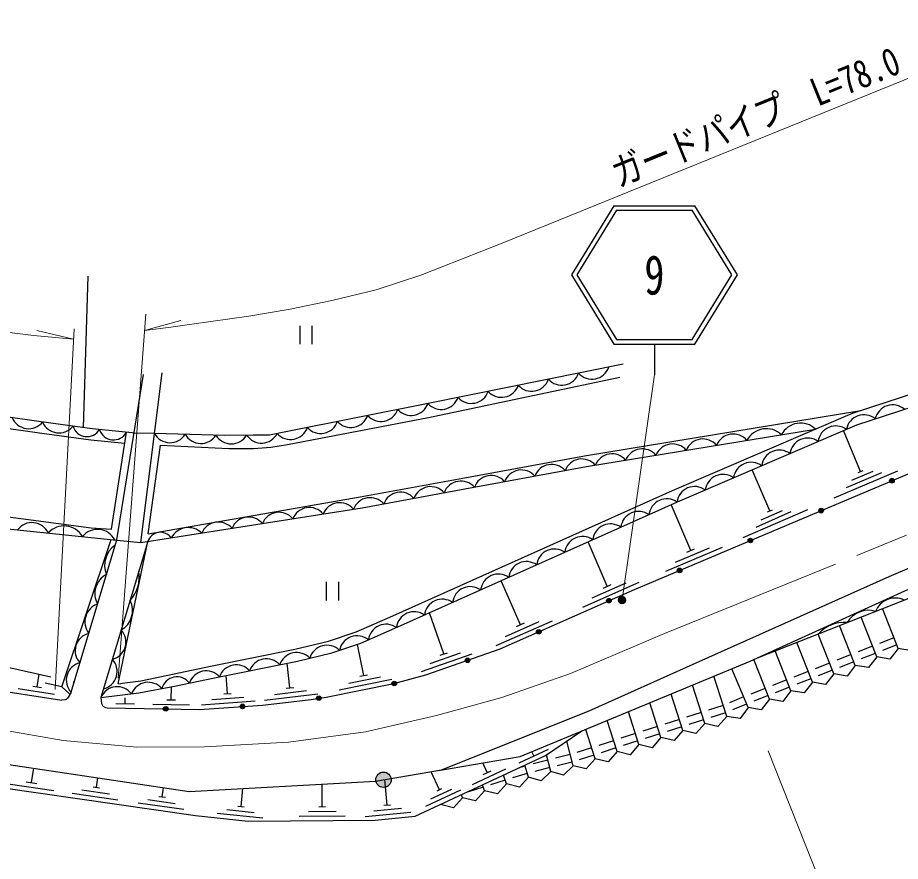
# Model space of a CAD drawing. Units: millimetres, scale not verified. Extents: x 40000 to 680000, y 20000 to 380000.
# Drawn here: x 106362 to 163810, y 255206 to 310095 of the extents above; entities that cross this region are included whole.
import ezdxf
from ezdxf.enums import TextEntityAlignment as Align

# ---------------------------------------------------------------- set-up
doc = ezdxf.new("R2010")
doc.units = ezdxf.units.MM
doc.header["$LTSCALE"] = 1000
doc.linetypes.add('CHAIN', pattern=[18.5, 12, -1.5, 3.5, -1.5])
doc.linetypes.add('DASHED', pattern=[7.5, 6, -1.5])
for name, color, linetype, lineweight in [('M-BGD', 7, 'Continuous', 25), ('M-BMK', 2, 'CHAIN', 13), ('M-STR-HTXT', 7, 'Continuous', 13), ('M-STR-STRC', 7, 'Continuous', 25)]:
    doc.layers.add(name, color=color, linetype=linetype, lineweight=lineweight)
doc.styles.add('ＭＳ ゴシック', font='')
doc.styles.get('ＭＳ ゴシック').set_extended_font_data('MS Gothic')

msp = doc.modelspace()

# ---------------------------------------------------------------- hatches: boundary and pattern name
at = {"layer": 'M-BGD'}
for points in [[(163400, 280025, -0.41421), (163320, 279829, -0.41421), (163123, 279908, -1)], [(158793, 278082, -0.41421), (158713, 277885, -0.41421), (158517, 277965, -1)], [(154186, 276138, -0.41421), (154106, 275942, -0.41421), (153910, 276022, -1)], [(149579, 274195, -0.41421), (149499, 273998, -0.41421), (149303, 274078, -1)], [(144983, 272227, -0.41421), (144907, 272029, -0.41421), (144709, 272105, -1)], [(140412, 270201, -0.41421), (140335, 270003, -0.41421), (140137, 270079, -1)], [(135778, 268333, -1), (135495, 268234, -0.41421), (135587, 268425, -0.41421)], [(131017, 266816, -1), (130727, 266738, -0.41421), (130833, 266922, -0.41421)], [(121145, 265295, -1), (120846, 265274, -1)], [(126113, 265846, -1), (125816, 265800, -0.41421), (125942, 265971, -0.41421)], [(116152, 265123, -1), (115852, 265128, -0.41421), (116005, 265276, -0.41421)], [(129671, 260517, -1), (130671, 260517, -1)]]:
    msp.add_hatch(color=256, dxfattribs=at).paths.add_polyline_path(points)
at = {"layer": 'M-STR-HTXT'}
msp.add_hatch(color=256, dxfattribs=at).paths.add_polyline_path([(145918, 272334, -1), (145479, 272095, -0.41421), (145579, 272434, -0.41421)])

# ---------------------------------------------------------------- linework, layer by layer
at = {"layer": 'M-BGD'}
for p, q in [((110930, 293287), (110631, 283431)), ((124717, 290046), (124717, 288846)), ((125517, 290046), (125517, 288846)), ((114387, 275941), (115758, 286991)), ((161226, 280567), (160117, 283232)), ((112473, 276826), (113437, 283117)), ((114865, 276523), (115656, 282273)), ((155325, 278007), (154162, 280677)), ((159501, 278865), (163650, 280609)), ((160307, 279529), (162611, 280498)), ((160651, 280000), (162034, 280581)), ((161065, 280499), (161388, 280635)), ((150165, 275419), (148902, 278412)), ((153581, 276265), (157789, 278098)), ((155165, 277937), (155486, 278076)), ((154419, 276957), (156711, 277956)), ((154758, 277432), (156133, 278031)), ((112895, 266752), (114827, 276010)), ((144739, 273103), (143485, 275989)), ((148556, 274089), (152241, 275643)), ((149176, 274676), (151387, 275609)), ((149907, 275310), (150423, 275528)), ((139093, 270601), (137840, 273464)), ((126451, 273382), (126451, 272182)), ((127251, 273382), (127251, 272182)), ((143153, 271744), (146810, 273364)), ((143763, 272342), (145957, 273315)), ((144483, 272989), (144995, 273216)), ((134097, 268698), (133166, 271374)), ((163667, 269055), (162647, 271645)), ((137508, 269242), (141165, 270863)), ((138118, 269841), (140312, 270813)), ((138837, 270488), (139349, 270715)), ((162272, 268505), (161252, 271095)), ((160876, 267956), (159856, 270545)), ((158085, 266856), (157065, 269446)), ((159481, 267406), (158461, 269996)), ((163393, 269753), (162462, 269386)), ((128883, 267298), (128480, 269323)), ((156689, 266306), (155669, 268896)), ((161997, 269203), (161067, 268837)), ((163576, 269288), (162645, 268921)), ((163667, 269055), (163135, 268362)), ((164530, 268911), (163667, 269055)), ((132643, 267554), (135947, 268709)), ((133205, 268068), (135187, 268762)), ((133866, 268617), (134328, 268779)), ((155294, 265757), (154278, 268334)), ((160601, 268653), (159671, 268287)), ((162180, 268738), (161250, 268371)), ((162272, 268505), (161739, 267812)), ((163135, 268362), (162272, 268505)), ((124087, 266491), (123900, 268091)), ((153898, 265207), (152852, 267733)), ((159206, 268104), (158275, 267737)), ((160785, 268188), (159854, 267822)), ((160876, 267956), (160343, 267262)), ((161739, 267812), (160876, 267956)), ((107630, 266557), (107756, 267381)), ((120024, 266118), (119941, 267302)), ((127911, 266800), (129971, 267208)), ((128643, 267251), (129123, 267346)), ((152512, 264633), (151674, 267245)), ((157810, 267554), (156880, 267188)), ((159389, 267639), (158459, 267272)), ((159481, 267406), (158948, 266712)), ((160343, 267262), (159481, 267406)), ((107353, 266599), (107906, 266514)), ((109240, 266561), (108163, 266793)), ((116359, 265720), (116374, 266562)), ((127283, 266370), (130716, 267050)), ((151084, 264175), (150284, 266669)), ((156414, 267004), (155484, 266638)), ((157993, 267089), (157063, 266722)), ((158085, 266856), (157552, 266163)), ((158948, 266712), (158085, 266856)), ((106398, 266442), (108770, 266078)), ((119779, 266101), (120268, 266135)), ((122418, 265691), (125895, 266098)), ((123079, 266071), (125164, 266315)), ((123843, 266462), (124330, 266519)), ((149656, 263716), (148893, 266093)), ((155019, 266455), (154088, 266088)), ((155202, 265989), (154272, 265623)), ((156598, 266539), (155667, 266173)), ((156689, 266306), (156156, 265613)), ((157552, 266163), (156689, 266306)), ((112757, 265482), (113957, 265461)), ((113357, 265472), (113364, 265838)), ((115154, 265440), (117554, 265399)), ((116079, 265724), (116639, 265715)), ((118320, 265397), (121811, 265642)), ((118997, 265746), (121092, 265892)), ((148227, 263258), (147503, 265517)), ((153611, 265900), (152687, 265517)), ((153802, 265438), (152878, 265055)), ((155294, 265757), (154761, 265063)), ((156156, 265613), (155294, 265757)), ((146799, 262800), (146112, 264941)), ((150855, 264889), (149903, 264583)), ((152283, 265347), (151331, 265042)), ((152436, 264871), (151484, 264565)), ((153898, 265207), (153377, 264504)), ((154761, 265063), (153898, 265207)), ((145371, 262342), (144722, 264365)), ((149427, 264431), (148474, 264125)), ((151008, 264413), (150055, 264107)), ((152512, 264633), (151936, 263975)), ((153377, 264504), (152512, 264633)), ((143942, 261884), (143331, 263789)), ((147998, 263972), (147046, 263667)), ((149579, 263954), (148627, 263649)), ((149656, 263716), (149079, 263059)), ((150507, 263517), (149656, 263716)), ((151084, 264175), (150507, 263517)), ((151936, 263975), (151084, 264175)), ((146570, 263514), (145618, 263209)), ((148151, 263496), (147199, 263191)), ((148227, 263258), (147651, 262601)), ((149079, 263059), (148227, 263258)), ((142514, 261425), (142110, 263028)), ((143713, 262598), (142761, 262292)), ((145142, 263056), (144189, 262750)), ((145294, 262580), (144342, 262274)), ((146723, 263038), (145770, 262733)), ((146799, 262800), (146222, 262142)), ((147651, 262601), (146799, 262800)), ((139002, 261622), (140905, 262509)), ((139953, 262066), (139827, 262337)), ((141060, 261058), (140787, 262137)), ((142331, 262153), (141361, 261908)), ((143866, 262122), (142914, 261816)), ((145371, 262342), (144794, 261684)), ((146222, 262142), (145371, 262342)), ((136920, 260983), (136629, 261607)), ((139381, 261407), (138982, 261282)), ((139605, 260691), (139365, 261460)), ((140876, 261785), (139907, 261541)), ((142453, 261668), (141483, 261423)), ((142514, 261425), (141897, 260805)), ((143366, 261226), (142514, 261425)), ((143942, 261884), (143366, 261226)), ((144794, 261684), (143942, 261884)), ((107270, 260327), (107405, 261258)), ((133813, 259865), (133267, 261037)), ((135959, 260204), (138135, 261218)), ((136666, 260864), (137174, 261101)), ((138174, 260243), (137993, 260821)), ((139531, 260930), (138576, 260631)), ((140999, 261301), (140029, 261056)), ((141060, 261058), (140443, 260438)), ((141897, 260805), (141060, 261058)), ((105743, 260244), (108712, 259815)), ((106924, 260377), (107617, 260277)), ((111483, 260021), (111572, 260636)), ((130413, 258871), (130257, 260531)), ((138099, 260482), (137145, 260183)), ((138174, 260243), (137593, 259589)), ((139024, 260038), (138174, 260243)), ((139605, 260691), (139024, 260038)), ((140443, 260438), (139605, 260691)), ((110549, 259853), (112331, 259596)), ((111275, 260051), (111691, 259991)), ((115769, 259402), (115855, 259997)), ((120900, 258779), (121021, 259944)), ((126183, 258765), (126171, 260233)), ((132934, 258793), (135200, 259850)), ((133260, 259277), (134620, 259910)), ((133655, 259791), (133972, 259939)), ((136668, 260033), (135713, 259735)), ((136742, 259795), (136161, 259141)), ((136742, 259795), (136621, 260181)), ((137593, 259589), (136742, 259795)), ((109913, 259642), (112882, 259213)), ((114836, 259234), (116617, 258977)), ((115561, 259432), (115977, 259372)), ((135311, 259347), (134730, 258693)), ((135311, 259347), (135250, 259542)), ((136161, 259141), (135311, 259347)), ((114199, 259023), (117168, 258594)), ((119974, 258573), (121764, 258387)), ((120691, 258800), (121109, 258757)), ((125973, 258763), (126393, 258767)), ((129545, 258488), (131337, 258656)), ((130204, 258851), (130622, 258890)), ((134730, 258693), (133879, 258899)), ((119346, 258336), (122330, 258027)), ((124688, 258153), (127688, 258177)), ((125286, 258458), (127086, 258472)), ((128976, 258133), (131962, 258414))]:
    msp.add_line(p, q, dxfattribs=at)
at = {"layer": 'M-BGD', "linetype": 'DASHED'}
for p, q in [((115268, 283039), (113942, 283073)), ((112810, 276110), (114387, 275941))]:
    msp.add_line(p, q, dxfattribs=at)
at = {"layer": 'M-BGD'}
for points in [[(112895, 266752), (113328, 266809), (114377, 266960), (119017, 267933), (124400, 269006), (126585, 269535), (128403, 270140), (130787, 271187), (148988, 279327), (160706, 284355), (173723, 288604), (182174, 291397), (185420, 292591)], [(114827, 276010), (111785, 265874), (111822, 265473), (111876, 265352), (111950, 265281), (112072, 265217), (112194, 265192), (118191, 265088), (122305, 265376), (125458, 265745), (126432, 265895), (130850, 266771), (132922, 267334), (137760, 269026), (146354, 272834), (164527, 280500), (176438, 284716), (188518, 288590), (195858, 291085), (205883, 292330), (209391, 292126), (215949, 290866), (226106, 286755), (228966, 285289)], [(111785, 265874), (114251, 266163), (116568, 266602), (119177, 267149), (124572, 268225), (126806, 268765), (128690, 269393), (131111, 270455), (149309, 278594), (160988, 283606), (173973, 287844)], [(145773, 287543), (133074, 284996), (123806, 283149), (122751, 282942), (121692, 282941), (119853, 282920), (115268, 283039)], [(109838, 266207), (112811, 276113), (114560, 286872)], [(115656, 282273), (120111, 282073), (121719, 282070), (122831, 282144), (123935, 282319), (133100, 284083), (145555, 286698)], [(75821, 257654), (83854, 261114), (96022, 261275), (99385, 262455), (117522, 259748), (129643, 260428), (133938, 261150), (143559, 264994), (150527, 268122), (163077, 273733), (170605, 276951), (174117, 278049), (184315, 280858), (198801, 284676), (202455, 285022), (204182, 283307), (215000, 276635)], [(113942, 283073), (113823, 283076), (111219, 283351), (107891, 283802), (105105, 284194), (98016, 284961), (94209, 285170), (92548, 285231), (89098, 285157), (86327, 285010), (80943, 284600)], [(80998, 283882), (86373, 284291), (89124, 284437), (92542, 284511), (94177, 284451), (97957, 284243), (105016, 283479), (107792, 283089), (111133, 282636), (113328, 282404)], [(114865, 276523), (128664, 278911), (135342, 280142), (143260, 281594), (161237, 284529)], [(114387, 275941), (128791, 278202), (135473, 279434), (143383, 280885), (158288, 283318)], [(66942, 272872), (68094, 273928), (72499, 275734), (78484, 277738), (80537, 278080), (82495, 278335), (85193, 278681), (89395, 278921), (95011, 278853), (97397, 278718), (111150, 276895), (112473, 276826)], [(67791, 271417), (69248, 272780), (77055, 276252), (81833, 277101), (87056, 277579), (90903, 277734), (97122, 277724), (112810, 276110)], [(133751, 261118), (139063, 262020), (154026, 268220), (164108, 272796), (174925, 277135), (175277, 276467)], [(154515, 268441), (165421, 272737), (175277, 276467)], [(109768, 266077), (109240, 266561), (112444, 276148)], [(71961, 264269), (75824, 265617), (81375, 267816), (85561, 268394), (86658, 268497), (97897, 267444), (109241, 265702)], [(109838, 266207), (109698, 265947), (109609, 265812), (109519, 265740), (109449, 265708), (109241, 265702)], [(76569, 256371), (77166, 256738), (84027, 259213), (96710, 260588), (100147, 260749), (117927, 258181), (121363, 257826), (129631, 257893), (132238, 258138), (140722, 262093), (143089, 263688)]]:
    msp.add_lwpolyline(points, dxfattribs=at)
at = {"layer": 'M-BGD', "linetype": 'DASHED'}
msp.add_lwpolyline([(71318, 265372), (76508, 267864), (79554, 268993), (81179, 269421), (82871, 269727), (84522, 269849), (86877, 269957), (90711, 269862), (95412, 269467), (102660, 268513), (110023, 266878)], dxfattribs=at)
at = {"layer": 'M-BGD'}
for centre, radius in [((163262, 279967), 150), ((158655, 278023), 150), ((154048, 276080), 150), ((149441, 274136), 150), ((144846, 272166), 150), ((140275, 270140), 150), ((135637, 268283), 150), ((130872, 266777), 150), ((120995, 265284), 150), ((125964, 265823), 150), ((116002, 265126), 150), ((130171, 260517), 500)]:
    msp.add_circle(centre, radius, dxfattribs=at)
for centre, radius, start, end in [((143733, 287734), 1160, 221.82694, 340.85657), ((141772, 287341), 1160, 221.82694, 340.85657), ((137851, 286554), 1160, 221.82694, 340.85657), ((139812, 286948), 1160, 221.82694, 340.85657), ((135890, 286161), 1160, 221.82694, 340.85657), ((131968, 285376), 1160, 221.75619, 340.78581), ((133929, 285768), 1160, 221.82657, 340.85619), ((130007, 284985), 1160, 221.75619, 340.78581), ((163312, 283746), 1160, 48.56078, 167.5904), ((107078, 284511), 1160, 202.49371, 321.52339), ((126084, 284203), 1160, 221.75619, 340.78581), ((128045, 284594), 1160, 221.75619, 340.78581), ((161441, 283102), 1159, 50.43789, 169.56098), ((109056, 284238), 1160, 202.77446, 321.80409), ((110875, 283780), 944, 195.95561, 329.53518), ((112603, 283586), 958, 197.30315, 330.62758), ((124123, 283813), 1160, 221.70982, 340.73953), ((155090, 281935), 1421, 45.98206, 152.56223), ((157314, 282337), 1383, 45.19499, 153.34931), ((159615, 282376), 1160, 53.71292, 172.74254), ((116283, 283601), 1160, 209.00693, 328.03655), ((118282, 283550), 1160, 209.00693, 328.03655), ((120266, 283524), 1160, 210.49307, 329.5366), ((122231, 283570), 1154, 213.3355, 332.70701), ((150962, 281525), 1160, 39.75734, 158.78696), ((152936, 281848), 1160, 39.75734, 158.78696), ((157777, 281587), 1160, 53.71292, 172.74254), ((148988, 281203), 1160, 39.75734, 158.78696), ((145040, 280559), 1160, 39.75734, 158.78696), ((147014, 280881), 1160, 39.75734, 158.78696), ((155939, 280799), 1160, 53.71292, 172.74254), ((141112, 279870), 1160, 40.87769, 159.90731), ((143077, 280224), 1160, 40.54872, 159.58224), ((154101, 280010), 1160, 53.71292, 172.74254), ((139145, 279509), 1160, 40.87769, 159.90731), ((152263, 279221), 1160, 53.71292, 172.74254), ((135211, 278787), 1160, 40.9118, 159.94143), ((137178, 279148), 1160, 40.87769, 159.90731), ((131277, 278062), 1160, 40.92733, 159.95695), ((133244, 278425), 1160, 40.92733, 159.95695), ((150426, 278432), 1160, 53.7293, 172.75913), ((129305, 277707), 1160, 40.48366, 159.52042), ((148602, 277633), 1160, 54.58097, 173.61059), ((125345, 277066), 1160, 39.40954, 158.43917), ((127321, 277376), 1160, 39.40954, 158.43917), ((121394, 276445), 1160, 39.40954, 158.43917), ((123370, 276755), 1160, 39.40954, 158.43917), ((146776, 276816), 1160, 54.58097, 173.61059), ((107297, 276085), 1160, 24.61164, 143.64126), ((109384, 275643), 1387, 30.12242, 138.13048), ((117466, 275672), 1246, 45.52601, 152.3227), ((119422, 276109), 1174, 40.50126, 157.34745), ((144950, 276000), 1160, 54.58097, 173.61059), ((111561, 275552), 1254, 27.10194, 141.15095), ((115656, 275742), 871, 35.72376, 162.12495), ((143125, 275183), 1160, 54.58097, 173.61059), ((113638, 274463), 1614, 125.0245, 201.57306), ((141299, 274367), 1160, 54.58097, 173.61059), ((139473, 273550), 1160, 54.58097, 173.61059), ((111957, 273739), 2323, 317.79299, 8.79034), ((112776, 272634), 1391, 117.32524, 209.27231), ((137648, 272734), 1160, 54.58097, 173.61059), ((135822, 271917), 1160, 54.58097, 173.61059), ((163468, 270978), 1360, 64.14811, 158.84962), ((111992, 270781), 1249, 110.11585, 216.4817), ((112410, 271515), 1430, 298.93401, 27.64932), ((133996, 271100), 1160, 54.58097, 173.61059), ((132170, 270284), 1160, 54.55998, 173.58972), ((161729, 269935), 1604, 72.92573, 150.07201), ((130338, 269473), 1160, 54.1744, 173.20402), ((160131, 268534), 2212, 84.61605, 138.38169), ((111264, 268911), 1160, 103.78397, 222.81359), ((112251, 269475), 1160, 283.77686, 42.80648), ((128445, 268719), 1159, 50.29514, 169.40683), ((126491, 268107), 1159, 45.3211, 164.41883), ((111676, 267559), 1160, 283.77686, 42.80648), ((122554, 267222), 1160, 41.75631, 160.78593), ((124522, 267632), 1160, 42.70675, 161.75612), ((110689, 266995), 1160, 103.78397, 222.81359), ((120593, 266831), 1160, 41.75631, 160.78593), ((116727, 266193), 1017, 37.04408, 165.62744), ((118638, 266433), 1160, 42.23392, 161.26421), ((112847, 265406), 1160, 37.16282, 156.19244), ((114857, 265696), 1160, 40.22632, 159.25594)]:
    msp.add_arc(centre, radius, start, end, dxfattribs=at)
at = {"layer": 'M-BMK'}
msp.add_lwpolyline([(102712, 264216), (109329, 263069), (114113, 262641), (118512, 262645), (123979, 262966), (129009, 263626), (133621, 264690), (137883, 265873), (142334, 267418), (148462, 270036), (182878, 284001), (186777, 285412), (190431, 286694), (192770, 287291), (195855, 287914), (199207, 288446), (202009, 288645), (205890, 288734)], dxfattribs=at)
at = {"layer": 'M-STR-HTXT'}
for p, q in [((114703, 290804), (112910, 267124)), ((114623, 289749), (116990, 290399)), ((110001, 289177), (107611, 289739)), ((110037, 289860), (108800, 266384)), ((145699, 272214), (147802, 286863)), ((155212, 262394), (163264, 242129))]:
    msp.add_line(p, q, dxfattribs=at)
for points in [[(114623, 289749), (116325, 289969), (117692, 290145), (121413, 290677), (124106, 291124), (126817, 291695), (129693, 292386), (132606, 293344), (137888, 295424), (173024, 309680), (174172, 310095)], [(61820, 281650), (63790, 283364), (66023, 285109), (67645, 286215), (69017, 287076), (70616, 288005), (72755, 288870), (76131, 289758), (81477, 290765), (85980, 291231), (90585, 291331), (94996, 291069), (99892, 290360), (107398, 289416), (110001, 289177)]]:
    msp.add_lwpolyline(points, dxfattribs=at)
msp.add_circle((145699, 272214), 250, dxfattribs=at)
at = {"layer": 'M-STR-STRC'}
for p, q in [((145166, 297863), (142402, 293363)), ((145166, 297863), (150438, 297863)), ((153202, 293363), (150438, 297863)), ((145334, 297563), (142754, 293363)), ((145334, 297563), (150270, 297563)), ((152850, 293363), (150270, 297563)), ((142402, 293363), (145166, 288863)), ((142754, 293363), (145334, 289163)), ((150270, 289163), (152850, 293363)), ((150438, 288863), (153202, 293363)), ((145334, 289163), (150270, 289163)), ((145166, 288863), (150438, 288863)), ((147802, 288863), (147802, 286863))]:
    msp.add_line(p, q, dxfattribs=at)

# ---------------------------------------------------------------- texts
at = {"layer": 'M-STR-HTXT', "style": 'ＭＳ ゴシック', "width": 0.8}
msp.add_text('ガードパイプ\u3000L=78.0', height=1833, rotation=22.085, dxfattribs=at).set_placement((154928, 302282), align=Align.BOTTOM_CENTER)
at = {"layer": 'M-STR-STRC', "style": 'ＭＳ ゴシック', "width": 0.75}
msp.add_text('9', height=2566, dxfattribs=at).set_placement((147802, 293363), align=Align.MIDDLE_CENTER)

doc.saveas('drawing.dxf')
